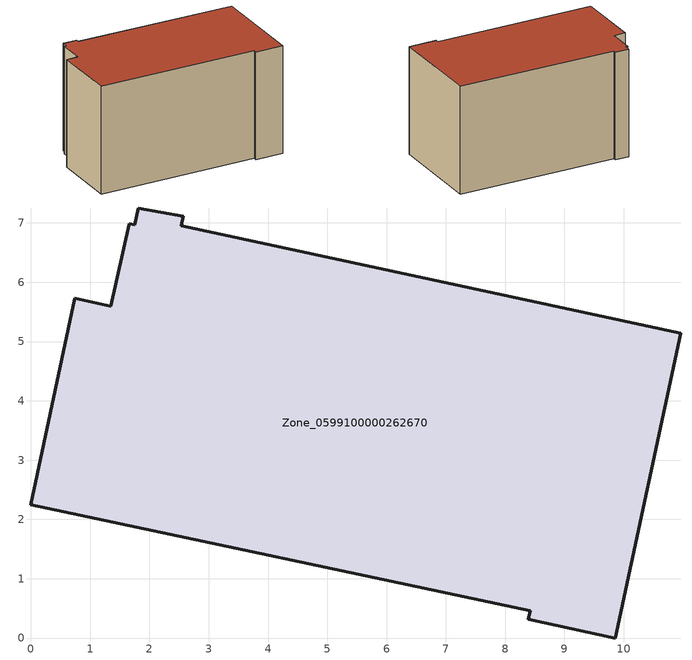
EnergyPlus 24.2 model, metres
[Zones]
Zone_0599100000262670
 floor ground (C_G): 10.96,5.14 9.86,0 8.39,0.32 8.42,0.46 0,2.25 0.74,5.73 1.35,5.6 1.66,6.99 1.75,6.97 1.81,7.25 2.57,7.11 2.54,6.95 z0
 wall outside (C_F): 0,2.25 8.42,0.46 8.39,0.32 9.86,0 10.96,5.14 2.54,6.95 2.57,7.11 1.81,7.25 1.75,6.97 1.66,6.99 1.35,5.6 0.74,5.73 0,2.25 z0:5.87
 roof outside (C_R): 2.57,7.11 1.81,7.25 1.75,6.97 1.66,6.99 1.35,5.6 0.74,5.73 0,2.25 8.42,0.46 8.39,0.32 9.86,0 10.96,5.14 2.54,6.95 z5.87
[BUILDING]
Pand.0599100000262670: North Axis=0; Terrain=City; Loads Convergence Tolerance Value=0.04; Temperature Convergence Tolerance Value=0.4; Solar Distribution=FullExterior; Maximum Number of Warmup Days=25; Minimum Number of Warmup Days=1
[Site:Location]
Rotterdam.The.Hague.AP_ZH_NLD Design_Conditions: Latitude=51.96; Longitude=4.45; Time Zone=1; Elevation=-4.5
[SITE:GROUNDTEMPERATURE:BUILDINGSURFACE]
18, 18, 18, 18, 18, 18, 18, 18, 18, 18, 18, 18
[MATERIAL] Thermal Absorptance=0.9; Solar Absorptance=0.7; Visible Absorptance=0.7
Name | Roughness | Thickness | Conductivity | Density | Specific Heat
G.TI.1975-1991 | MediumSmooth | 0.15 | 0.288461 | 540 | 1210
F.TI.1975-1991 | Rough | 0.3 | 0.230769 | 1920 | 840
R.TI.1975-1991 | MediumRough | 0.2 | 0.153846 | 1500 | 1000
[CONSTRUCTION]
C_G: G.TI.1975-1991
C_F: F.TI.1975-1991
C_R: R.TI.1975-1991
[ZONE]
Zone_0599100000262670: Type=1; Multiplier=1; Ceiling Height=Autocalculate; Volume=Autocalculate; Floor Area=autocalculate; Part of Total Floor Area=Yes
[ZONEINFILTRATION:DESIGNFLOWRATE]
Infil_Zone_0599100000262670: Zone or ZoneList or Space or SpaceList=Zone_0599100000262670; Schedule=AlwaysOn; Design Flow Rate Calculation Method=Flow/Area; Flow Rate per Floor Area=0.003; Constant Term Coefficient=1; Temperature Term Coefficient=0; Velocity Term Coefficient=0; Velocity Squared Term Coefficient=0
[HVACTEMPLATE:ZONE:IDEALLOADSAIRSYSTEM]
Zone_0599100000262670: Maximum Heating Supply Air Temperature=50; Minimum Cooling Supply Air Temperature=13; Maximum Heating Supply Air Humidity Ratio=0.0156; Minimum Cooling Supply Air Humidity Ratio=0.0077; Heating Limit=NoLimit; Cooling Limit=NoLimit; Dehumidification Control Type=ConstantSensibleHeatRatio; Cooling Sensible Heat Ratio=0.7; Dehumidification Setpoint=60; Humidification Control Type=None; Humidification Setpoint=30; Outdoor Air Method=None; Outdoor Air Flow Rate per Person=0.00944; Outdoor Air Flow Rate per Zone Floor Area=0; Outdoor Air Flow Rate per Zone=0; Demand Controlled Ventilation Type=None; Outdoor Air Economizer Type=NoEconomizer; Heat Recovery Type=None; Sensible Heat Recovery Effectiveness=0.7; Latent Heat Recovery Effectiveness=0.65
[ZONECONTROL:THERMOSTAT]
ThermostatControl_Zone_0599100000262670: Zone or ZoneList=Zone_0599100000262670; Control Type Schedule=DualSetpointControlType; Control 1=Thermostat_Zone_0599100000262670; Temperature Difference Between Cutout And Setpoint=0
[THERMOSTATSETPOINT:DUALSETPOINT]
Thermostat_Zone_0599100000262670: Heating Setpoint Temperature Schedule=HeatingSetpoint_Zone_0599100000262670; Cooling Setpoint Temperature Schedule=CoolingSetpoint_Zone_0599100000262670
[SCHEDULE:COMPACT]
HeatingSetpoint_Zone_0599100000262670: Through: 12/31, For: AllDays, Until: 24:00, 21
CoolingSetpoint_Zone_0599100000262670: Through: 12/31, For: AllDays, Until: 24:00, 24
DualSetpointControlType: Through: 12/31, For: AllDays, Until: 24:00, 4
AlwaysOn: Through: 12/31, For: AllDays, Until: 24:00, 1
